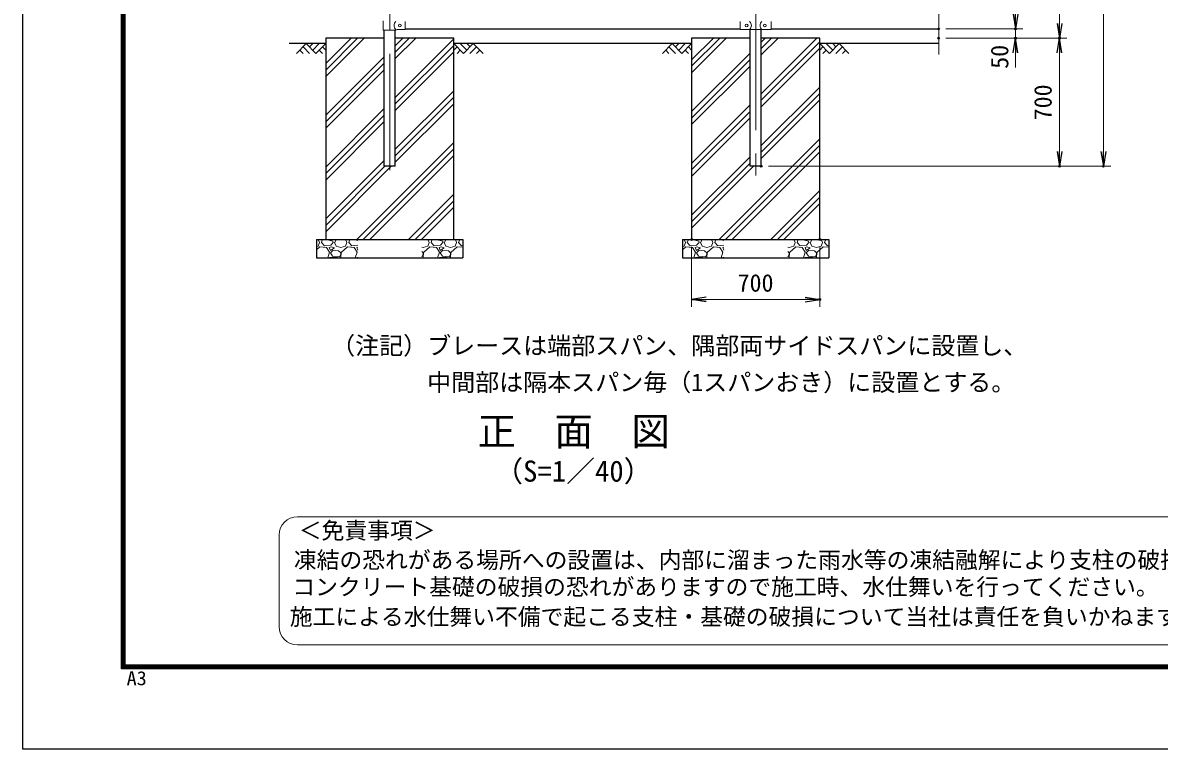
# Model space of a CAD drawing. Units: millimetres, scale not verified. Extents: x -8399 to 8401, y -5940 to 5940.
# Drawn here: x -8399 to -2188, y -5940 to -1971 of the extents above; entities that cross this region are included whole.
import ezdxf
from ezdxf.enums import TextEntityAlignment as Align

# ---------------------------------------------------------------- set-up
doc = ezdxf.new("R2010")
doc.units = ezdxf.units.MM
doc.header["$LTSCALE"] = 20
doc.header["$PDMODE"] = 32
doc.header["$PDSIZE"] = 10
doc.linetypes.add('USER1', pattern=[50.8, 31.75, -6.35, 6.35, -6.35])
for name, color, linetype, lineweight in [('0-0_D-DCR-HCH', 7, 'Continuous', 13), ('0-1_D-STR1', 1, 'Continuous', 25), ('0-2_D-STR4', 7, 'Continuous', 25), ('0-3_D-BGD', 7, 'Continuous', 25), ('0-4_D-BMK', 2, 'USER1', 13), ('0-5_D-STR-DIM', 7, 'Continuous', 13), ('0-8_D-STR3', 3, 'Continuous', 13), ('0-C_D-TTL-TXT', 7, 'Continuous', 13), ('0-E_D-TTL', 7, 'Continuous', 25)]:
    doc.layers.add(name, color=color, linetype=linetype, lineweight=lineweight)
doc.layers.add('0-6_0', color=7, linetype='Continuous')
doc.layers.add('0-7_Defpoints', color=8, linetype='Continuous')
doc.styles.add('ＭＳ ゴシック', font='')
doc.styles.get('ＭＳ ゴシック').set_extended_font_data('MS Gothic')

# ---------------------------------------------------------------- blocks, each defined once
blk = doc.blocks.new('_Open')
at = {"layer": '0-6_0'}
blk.add_line((-20, 3.333), (0, 0), dxfattribs=at)
blk.add_lwpolyline([(-20, -3.333), (0, 0), (-20, 0)], dxfattribs=at)

msp = doc.modelspace()

# ---------------------------------------------------------------- linework, layer by layer
at = {"layer": '0-0_D-DCR-HCH'}
for p, q in [((-6849.85, -2085.54), (-6903.06, -2138.76)), ((-6867.58, -2103.28), (-6831.95, -2138.76)), ((-6849.85, -2085.54), (-6796.63, -2138.76)), ((-6832.11, -2103.28), (-6814.37, -2085.54)), ((-6814.37, -2121.02), (-6778.9, -2085.54)), ((-6796.63, -2138.76), (-6743.42, -2085.54)), ((-6761.16, -2103.28), (-6743.42, -2120.94)), ((-6743.42, -2265), (-6533.96, -2055.54)), ((-6743.42, -2229.65), (-6569.32, -2055.54)), ((-6743.42, -2194.29), (-6604.67, -2055.54)), ((-6363.17, -2167.6), (-6251.12, -2055.54)), ((-6363.17, -2132.24), (-6286.48, -2055.54)), ((-6363.17, -2096.88), (-6321.83, -2055.54)), ((-6363.17, -2379.73), (-6043.42, -2059.98)), ((-6363.17, -2415.08), (-6043.42, -2095.33)), ((-5990.21, -2138.76), (-6043.42, -2085.54)), ((-6025.69, -2103.28), (-6043.42, -2120.94)), ((-5972.47, -2121.02), (-6007.95, -2085.54)), ((-5937, -2085.54), (-5990.21, -2138.76)), ((-5954.64, -2103.37), (-5972.47, -2085.54)), ((-5919.26, -2103.28), (-5954.9, -2138.76)), ((-5937, -2085.54), (-5883.79, -2138.76)), ((-4849.85, -2085.54), (-4903.06, -2138.76)), ((-4867.58, -2103.28), (-4831.95, -2138.76)), ((-4849.85, -2085.54), (-4796.63, -2138.76)), ((-4832.11, -2103.28), (-4814.37, -2085.54)), ((-4814.37, -2121.02), (-4778.9, -2085.54)), ((-4796.63, -2138.76), (-4743.42, -2085.54)), ((-4761.16, -2103.28), (-4743.42, -2120.94)), ((-4743.42, -2244.9), (-4554.06, -2055.54)), ((-4743.42, -2209.55), (-4589.42, -2055.54)), ((-4743.42, -2174.19), (-4624.78, -2055.54)), ((-4363.17, -2147.49), (-4271.22, -2055.54)), ((-4363.17, -2112.14), (-4306.58, -2055.54)), ((-4363.17, -2076.78), (-4341.93, -2055.54)), ((-4363.17, -2359.63), (-4059.09, -2055.54)), ((-4363.17, -2394.98), (-4043.42, -2075.23)), ((-4363.17, -2430.34), (-4043.42, -2110.59)), ((-3990.21, -2138.76), (-4043.42, -2085.54)), ((-4025.69, -2103.28), (-4043.42, -2120.94)), ((-3972.47, -2121.02), (-4007.95, -2085.54)), ((-3937, -2085.54), (-3990.21, -2138.76)), ((-3954.64, -2103.37), (-3972.47, -2085.54)), ((-3919.26, -2103.28), (-3954.9, -2138.76)), ((-3937, -2085.54), (-3883.79, -2138.76)), ((-6885.32, -2121.02), (-6867.5, -2138.76)), ((-6778.9, -2121.02), (-6761.08, -2138.76)), ((-6743.42, -2477.13), (-6423.67, -2157.38)), ((-6363.17, -2450.44), (-6043.42, -2130.69)), ((-6007.95, -2121.02), (-6025.77, -2138.76)), ((-5901.52, -2121.02), (-5919.34, -2138.76)), ((-4885.32, -2121.02), (-4867.5, -2138.76)), ((-4778.9, -2121.02), (-4761.08, -2138.76)), ((-4743.42, -2457.03), (-4423.67, -2137.28)), ((-4743.42, -2492.39), (-4423.67, -2172.64)), ((-4007.95, -2121.02), (-4025.77, -2138.76)), ((-3901.52, -2121.02), (-3919.34, -2138.76)), ((-6743.42, -2512.49), (-6423.67, -2192.74)), ((-6743.42, -2547.85), (-6423.67, -2228.1)), ((-4743.42, -2527.74), (-4423.67, -2207.99)), ((-6363.17, -2662.57), (-6043.42, -2342.82)), ((-4363.17, -2642.47), (-4043.42, -2322.72)), ((-4363.17, -2677.82), (-4043.42, -2358.07)), ((-6363.17, -2697.93), (-6043.42, -2378.18)), ((-6363.17, -2733.28), (-6043.42, -2413.53)), ((-4743.42, -2739.88), (-4423.67, -2420.13)), ((-4363.17, -2713.18), (-4043.42, -2393.43)), ((-6743.42, -2759.98), (-6423.67, -2440.23)), ((-6743.42, -2795.33), (-6423.67, -2475.58)), ((-4743.42, -2775.23), (-4423.67, -2455.48)), ((-6743.42, -2830.69), (-6423.67, -2510.94)), ((-4743.42, -2810.59), (-4423.67, -2490.84)), ((-4593.4, -3155.54), (-4043.42, -2605.56)), ((-6573.3, -3155.54), (-6043.42, -2625.66)), ((-6537.95, -3155.54), (-6043.42, -2661.02)), ((-4558.05, -3155.54), (-4043.42, -2640.92)), ((-6743.42, -3042.82), (-6423.67, -2723.07)), ((-6502.59, -3155.54), (-6043.42, -2696.37)), ((-4743.42, -3022.72), (-4423.67, -2702.97)), ((-4522.69, -3155.54), (-4043.42, -2676.27)), ((-6743.42, -3113.53), (-6385.44, -2755.54)), ((-6743.42, -3078.18), (-6420.79, -2755.54)), ((-4743.42, -3058.07), (-4423.67, -2738.32)), ((-4743.42, -3093.43), (-4405.54, -2755.54)), ((-6290.46, -3155.54), (-6043.42, -2908.51)), ((-4310.56, -3155.54), (-4043.42, -2888.4)), ((-6255.11, -3155.54), (-6043.42, -2943.86)), ((-6219.75, -3155.54), (-6043.42, -2979.22)), ((-4275.21, -3155.54), (-4043.42, -2923.76)), ((-4239.85, -3155.54), (-4043.42, -2959.12)), ((-6785.04, -3155.54), (-6777.77, -3171.29)), ((-6767.27, -3171.29), (-6762.77, -3159.29)), ((-6734.27, -3156.29), (-6762.77, -3159.29)), ((-6704.27, -3163.79), (-6734.27, -3156.29)), ((-6702.77, -3171.29), (-6704.27, -3163.79)), ((-6693.77, -3171.29), (-6687.02, -3155.54)), ((-6635.04, -3155.54), (-6627.77, -3171.29)), ((-6617.27, -3171.29), (-6612.77, -3159.29)), ((-6584.27, -3156.29), (-6612.77, -3159.29)), ((-6568.42, -3160.25), (-6584.27, -3156.29)), ((-6185.04, -3155.54), (-6177.77, -3171.29)), ((-6167.27, -3171.29), (-6162.77, -3159.29)), ((-6134.27, -3156.29), (-6162.77, -3159.29)), ((-6104.27, -3163.79), (-6134.27, -3156.29)), ((-6102.77, -3171.29), (-6104.27, -3163.79)), ((-6093.77, -3171.29), (-6087.02, -3155.54)), ((-6035.04, -3155.54), (-6027.77, -3171.29)), ((-6017.27, -3171.29), (-6012.77, -3159.29)), ((-5993.42, -3157.25), (-6012.77, -3159.29)), ((-4785.04, -3155.54), (-4777.77, -3171.29)), ((-4767.27, -3171.29), (-4762.77, -3159.29)), ((-4734.27, -3156.29), (-4762.77, -3159.29)), ((-4704.27, -3163.79), (-4734.27, -3156.29)), ((-4702.77, -3171.29), (-4704.27, -3163.79)), ((-4693.77, -3171.29), (-4687.02, -3155.54)), ((-4635.04, -3155.54), (-4627.77, -3171.29)), ((-4617.27, -3171.29), (-4612.77, -3159.29)), ((-4584.27, -3156.29), (-4612.77, -3159.29)), ((-4568.42, -3160.25), (-4584.27, -3156.29)), ((-4185.04, -3155.54), (-4177.77, -3171.29)), ((-4167.27, -3171.29), (-4162.77, -3159.29)), ((-4134.27, -3156.29), (-4162.77, -3159.29)), ((-4104.27, -3163.79), (-4134.27, -3156.29)), ((-4102.77, -3171.29), (-4104.27, -3163.79)), ((-4093.77, -3171.29), (-4087.02, -3155.54)), ((-4035.04, -3155.54), (-4027.77, -3171.29)), ((-4017.27, -3171.29), (-4012.77, -3159.29)), ((-3993.42, -3157.25), (-4012.77, -3159.29)), ((-6793.42, -3194.69), (-6785.27, -3192.29)), ((-6774.77, -3195.29), (-6793.42, -3212.32)), ((-6785.27, -3192.29), (-6777.77, -3171.29)), ((-6738.77, -3198.29), (-6774.77, -3195.29)), ((-6750.77, -3189.29), (-6767.27, -3171.29)), ((-6716.27, -3186.29), (-6750.77, -3189.29)), ((-6722.27, -3225.29), (-6738.77, -3198.29)), ((-6731.95, -3255.54), (-6722.27, -3225.29)), ((-6713.27, -3195.29), (-6723.77, -3199.79)), ((-6723.77, -3199.79), (-6717.77, -3214.79)), ((-6717.77, -3214.79), (-6695.27, -3201.29)), ((-6702.77, -3213.29), (-6717.77, -3228.29)), ((-6717.77, -3228.29), (-6705.77, -3246.29)), ((-6702.77, -3171.29), (-6716.27, -3186.29)), ((-6695.27, -3201.29), (-6713.27, -3195.29)), ((-6672.77, -3217.79), (-6702.77, -3213.29)), ((-6695.27, -3171.29), (-6686.27, -3192.29)), ((-6686.27, -3192.29), (-6660.77, -3199.79)), ((-6660.77, -3228.29), (-6672.77, -3217.79)), ((-6660.77, -3199.79), (-6635.27, -3192.29)), ((-6660.77, -3237.29), (-6660.77, -3228.29)), ((-6659.27, -3226.79), (-6660.64, -3255.54)), ((-6624.77, -3195.29), (-6659.27, -3226.79)), ((-6635.27, -3192.29), (-6627.77, -3171.29)), ((-6588.77, -3198.29), (-6624.77, -3195.29)), ((-6600.77, -3189.29), (-6617.27, -3171.29)), ((-6568.42, -3186.47), (-6600.77, -3189.29)), ((-6572.27, -3225.29), (-6588.77, -3198.29)), ((-6581.95, -3255.54), (-6572.27, -3225.29)), ((-6568.42, -3197.5), (-6573.77, -3199.79)), ((-6573.77, -3199.79), (-6568.42, -3213.16)), ((-6218.42, -3197.54), (-6210.77, -3199.79)), ((-6210.77, -3228.29), (-6218.42, -3221.59)), ((-6210.77, -3199.79), (-6185.27, -3192.29)), ((-6210.77, -3237.29), (-6210.77, -3228.29)), ((-6209.27, -3226.79), (-6210.64, -3255.54)), ((-6174.77, -3195.29), (-6209.27, -3226.79)), ((-6185.27, -3192.29), (-6177.77, -3171.29)), ((-6138.77, -3198.29), (-6174.77, -3195.29)), ((-6150.77, -3189.29), (-6167.27, -3171.29)), ((-6116.27, -3186.29), (-6150.77, -3189.29)), ((-6122.27, -3225.29), (-6138.77, -3198.29)), ((-6131.95, -3255.54), (-6122.27, -3225.29)), ((-6113.27, -3195.29), (-6123.77, -3199.79)), ((-6123.77, -3199.79), (-6117.77, -3214.79)), ((-6117.77, -3214.79), (-6095.27, -3201.29)), ((-6102.77, -3213.29), (-6117.77, -3228.29)), ((-6117.77, -3228.29), (-6105.77, -3246.29)), ((-6102.77, -3171.29), (-6116.27, -3186.29)), ((-6095.27, -3201.29), (-6113.27, -3195.29)), ((-6072.77, -3217.79), (-6102.77, -3213.29)), ((-6095.27, -3171.29), (-6086.27, -3192.29)), ((-6086.27, -3192.29), (-6060.77, -3199.79)), ((-6060.77, -3228.29), (-6072.77, -3217.79)), ((-6060.77, -3199.79), (-6035.27, -3192.29)), ((-6060.77, -3237.29), (-6060.77, -3228.29)), ((-6059.27, -3226.79), (-6060.64, -3255.54)), ((-6024.77, -3195.29), (-6059.27, -3226.79)), ((-6035.27, -3192.29), (-6027.77, -3171.29)), ((-5993.42, -3197.9), (-6024.77, -3195.29)), ((-6000.77, -3189.29), (-6017.27, -3171.29)), ((-5993.42, -3188.65), (-6000.77, -3189.29)), ((-4793.42, -3194.69), (-4785.27, -3192.29)), ((-4774.77, -3195.29), (-4793.42, -3212.32)), ((-4785.27, -3192.29), (-4777.77, -3171.29)), ((-4738.77, -3198.29), (-4774.77, -3195.29)), ((-4750.77, -3189.29), (-4767.27, -3171.29)), ((-4716.27, -3186.29), (-4750.77, -3189.29)), ((-4722.27, -3225.29), (-4738.77, -3198.29)), ((-4731.95, -3255.54), (-4722.27, -3225.29)), ((-4713.27, -3195.29), (-4723.77, -3199.79)), ((-4723.77, -3199.79), (-4717.77, -3214.79)), ((-4717.77, -3214.79), (-4695.27, -3201.29)), ((-4702.77, -3213.29), (-4717.77, -3228.29)), ((-4717.77, -3228.29), (-4705.77, -3246.29)), ((-4702.77, -3171.29), (-4716.27, -3186.29)), ((-4695.27, -3201.29), (-4713.27, -3195.29)), ((-4672.77, -3217.79), (-4702.77, -3213.29)), ((-4695.27, -3171.29), (-4686.27, -3192.29)), ((-4686.27, -3192.29), (-4660.77, -3199.79)), ((-4660.77, -3228.29), (-4672.77, -3217.79)), ((-4660.77, -3199.79), (-4635.27, -3192.29)), ((-4660.77, -3237.29), (-4660.77, -3228.29)), ((-4659.27, -3226.79), (-4660.64, -3255.54)), ((-4624.77, -3195.29), (-4659.27, -3226.79)), ((-4635.27, -3192.29), (-4627.77, -3171.29)), ((-4588.77, -3198.29), (-4624.77, -3195.29)), ((-4600.77, -3189.29), (-4617.27, -3171.29)), ((-4568.42, -3186.47), (-4600.77, -3189.29)), ((-4572.27, -3225.29), (-4588.77, -3198.29)), ((-4581.95, -3255.54), (-4572.27, -3225.29)), ((-4568.42, -3197.5), (-4573.77, -3199.79)), ((-4573.77, -3199.79), (-4568.42, -3213.16)), ((-4218.42, -3197.54), (-4210.77, -3199.79)), ((-4210.77, -3228.29), (-4218.42, -3221.59)), ((-4210.77, -3199.79), (-4185.27, -3192.29)), ((-4210.77, -3237.29), (-4210.77, -3228.29)), ((-4209.27, -3226.79), (-4210.64, -3255.54)), ((-4174.77, -3195.29), (-4209.27, -3226.79)), ((-4185.27, -3192.29), (-4177.77, -3171.29)), ((-4138.77, -3198.29), (-4174.77, -3195.29)), ((-4150.77, -3189.29), (-4167.27, -3171.29)), ((-4116.27, -3186.29), (-4150.77, -3189.29)), ((-4122.27, -3225.29), (-4138.77, -3198.29)), ((-4131.95, -3255.54), (-4122.27, -3225.29)), ((-4113.27, -3195.29), (-4123.77, -3199.79)), ((-4123.77, -3199.79), (-4117.77, -3214.79)), ((-4117.77, -3214.79), (-4095.27, -3201.29)), ((-4102.77, -3213.29), (-4117.77, -3228.29)), ((-4117.77, -3228.29), (-4105.77, -3246.29)), ((-4102.77, -3171.29), (-4116.27, -3186.29)), ((-4095.27, -3201.29), (-4113.27, -3195.29)), ((-4072.77, -3217.79), (-4102.77, -3213.29)), ((-4095.27, -3171.29), (-4086.27, -3192.29)), ((-4086.27, -3192.29), (-4060.77, -3199.79)), ((-4060.77, -3228.29), (-4072.77, -3217.79)), ((-4060.77, -3199.79), (-4035.27, -3192.29)), ((-4060.77, -3237.29), (-4060.77, -3228.29)), ((-4059.27, -3226.79), (-4060.64, -3255.54)), ((-4024.77, -3195.29), (-4059.27, -3226.79)), ((-4035.27, -3192.29), (-4027.77, -3171.29)), ((-3993.42, -3197.9), (-4024.77, -3195.29)), ((-4000.77, -3189.29), (-4017.27, -3171.29)), ((-3993.42, -3188.65), (-4000.77, -3189.29)), ((-6722.35, -3255.54), (-6720.77, -3253.79)), ((-6720.77, -3253.79), (-6681.77, -3253.79)), ((-6705.77, -3246.29), (-6668.27, -3250.79)), ((-6681.77, -3253.79), (-6679.23, -3255.54)), ((-6668.27, -3250.79), (-6660.77, -3237.29)), ((-6572.35, -3255.54), (-6570.77, -3253.79)), ((-6570.77, -3253.79), (-6568.42, -3253.79)), ((-6218.42, -3250.77), (-6218.27, -3250.79)), ((-6218.27, -3250.79), (-6210.77, -3237.29)), ((-6122.35, -3255.54), (-6120.77, -3253.79)), ((-6120.77, -3253.79), (-6081.77, -3253.79)), ((-6105.77, -3246.29), (-6068.27, -3250.79)), ((-6081.77, -3253.79), (-6079.23, -3255.54)), ((-6068.27, -3250.79), (-6060.77, -3237.29)), ((-4722.35, -3255.54), (-4720.77, -3253.79)), ((-4720.77, -3253.79), (-4681.77, -3253.79)), ((-4705.77, -3246.29), (-4668.27, -3250.79)), ((-4681.77, -3253.79), (-4679.23, -3255.54)), ((-4668.27, -3250.79), (-4660.77, -3237.29)), ((-4572.35, -3255.54), (-4570.77, -3253.79)), ((-4570.77, -3253.79), (-4568.42, -3253.79)), ((-4218.42, -3250.77), (-4218.27, -3250.79)), ((-4218.27, -3250.79), (-4210.77, -3237.29)), ((-4122.35, -3255.54), (-4120.77, -3253.79)), ((-4120.77, -3253.79), (-4081.77, -3253.79)), ((-4105.77, -3246.29), (-4068.27, -3250.79)), ((-4081.77, -3253.79), (-4079.23, -3255.54)), ((-4068.27, -3250.79), (-4060.77, -3237.29))]:
    msp.add_line(p, q, dxfattribs=at)
at = {"layer": '0-1_D-STR1'}
for p, q in [((-6423.67, -2755.54), (-6423.67, -2011.44)), ((-6363.17, -2755.54), (-6363.17, -2011.44)), ((-6308.42, -2005.54), (-4478.42, -2005.54)), ((-4363.17, -2755.54), (-4363.17, -2008.94)), ((-4308.42, -2005.54), (-3393.42, -2005.54)), ((-6363.17, -2755.54), (-6423.67, -2755.54)), ((-4368.02, -2755.54), (-4418.82, -2755.54))]:
    msp.add_line(p, q, dxfattribs=at)
msp.add_lwpolyline([(-4363.17, -2755.54), (-4423.67, -2755.54), (-4423.67, -2008.94)], dxfattribs=at)
at = {"layer": '0-2_D-STR4'}
for p, q in [((-6423.67, -2055.54), (-6743.42, -2055.54)), ((-6743.42, -2055.54), (-6743.42, -3155.54)), ((-6043.42, -2055.54), (-6363.17, -2055.54)), ((-6043.42, -3155.54), (-6043.42, -2055.54)), ((-4423.67, -2055.54), (-4743.42, -2055.54)), ((-4743.42, -2055.54), (-4743.42, -3155.54)), ((-4043.42, -2055.54), (-4363.17, -2055.54)), ((-4043.42, -3155.54), (-4043.42, -2055.54)), ((-6793.42, -3155.54), (-5993.42, -3155.54)), ((-6793.42, -3155.54), (-6793.42, -3255.54)), ((-5993.42, -3155.54), (-5993.42, -3255.54)), ((-4793.42, -3155.54), (-3993.42, -3155.54)), ((-4793.42, -3155.54), (-4793.42, -3255.54)), ((-4793.42, -3155.54), (-4793.42, -3255.54)), ((-3993.42, -3155.54), (-3993.42, -3255.54)), ((-6793.42, -3255.54), (-5993.42, -3255.54)), ((-4793.42, -3255.54), (-3993.42, -3255.54))]:
    msp.add_line(p, q, dxfattribs=at)
at = {"layer": '0-3_D-BGD'}
for p, q in [((-6743.42, -2085.54), (-6943.42, -2085.54)), ((-4743.42, -2085.54), (-6043.42, -2085.54)), ((-3393.42, -2085.54), (-4043.42, -2085.54))]:
    msp.add_line(p, q, dxfattribs=at)
at = {"layer": '0-4_D-BMK'}
for p, q in [((-6393.42, 3954.46), (-6393.42, -2805.54)), ((-4393.42, 3156.16), (-4393.42, -2805.54))]:
    msp.add_line(p, q, dxfattribs=at)
at = {"layer": '0-5_D-STR-DIM'}
for p, q in [((-2733.42, 3824.46), (-2733.42, -1975.54)), ((-2493.42, 3824.46), (-2493.42, -2675.54)), ((-3393.42, -556.19), (-3393.42, -2145.54)), ((-3353.42, -2005.54), (-2933.42, -2005.54)), ((-3353.42, -2005.54), (-2933.42, -2005.54)), ((-2973.42, -2005.54), (-2973.42, -2055.54)), ((-3353.42, -2055.54), (-2933.42, -2055.54)), ((-3353.42, -2055.54), (-2693.42, -2055.54)), ((-3353.42, -2055.54), (-2693.42, -2055.54)), ((-2973.42, -2135.54), (-2973.42, -2215.54)), ((-2733.42, -2135.54), (-2733.42, -2675.54)), ((-4323.17, -2755.54), (-2453.42, -2755.54)), ((-4323.17, -2755.54), (-2693.42, -2755.54)), ((-4743.42, -3195.54), (-4743.42, -3522.86)), ((-4043.42, -3195.54), (-4043.42, -3522.86)), ((-4663.42, -3482.86), (-4123.42, -3482.86))]:
    msp.add_line(p, q, dxfattribs=at)
at = {"layer": '0-7_Defpoints'}
for p in [(-3393.42, -2005.54), (-2973.42, -2005.54), (-3393.42, -2055.54), (-2973.42, -2055.54), (-2733.42, -2055.54), (-4363.17, -2755.54), (-2733.42, -2755.54), (-2493.42, -2755.54), (-4743.42, -3155.54), (-4043.42, -3155.54), (-4043.42, -3482.86)]:
    msp.add_point(p, dxfattribs=at)
at = {"layer": '0-8_D-STR3'}
for p, q in [((-6429.52, -1961.44), (-6429.52, -2011.44)), ((-6308.42, -2008.44), (-6308.42, -1964.44)), ((-4478.42, -2008.44), (-4478.42, -1964.44)), ((-4308.42, -2008.44), (-4308.42, -1964.44)), ((-6429.52, -2011.44), (-6359.62, -2011.44)), ((-6353.62, -2008.44), (-6359.62, -2011.44)), ((-6353.62, -2008.44), (-6308.42, -2008.44)), ((-4478.42, -2008.44), (-4427.22, -2008.44)), ((-4427.22, -2008.94), (-4428.22, -2008.44)), ((-4359.62, -2008.44), (-4308.42, -2008.44))]:
    msp.add_line(p, q, dxfattribs=at)
msp.add_lwpolyline([(-4427.22, -2008.94), (-4359.62, -2008.94), (-4358.62, -2008.44)], dxfattribs=at)
for centre in [(-6338.42, -1986.44), (-4443.42, -1986.44), (-4343.42, -1986.44)]:
    msp.add_circle(centre, 8, dxfattribs=at)
for centre, start, end in [((-6341.04, -1986.44), 130.19176, 229.80824), ((-4445.81, -1986.44), 310.19176, 49.80824), ((-4341.04, -1986.44), 130.19176, 229.80824)]:
    msp.add_arc(centre, 28.8, start, end, dxfattribs=at)
at = {"layer": '0-C_D-TTL-TXT', "color": 2}
for p, q in [((-2006.95, -4669.39), (-6898.05, -4669.39)), ((-6998.05, -4769.39), (-6998.05, -5269.39)), ((-6898.05, -5369.39), (-2006.95, -5369.39))]:
    msp.add_line(p, q, dxfattribs=at)
for centre, start, end in [((-6898.05, -4769.39), 90, 180), ((-6898.05, -5269.39), 180, 270)]:
    msp.add_arc(centre, 100, start, end, dxfattribs=at)
at = {"layer": '0-E_D-TTL', "color": 2}
msp.add_lwpolyline([(-8399.36, 5940.45), (8400.64, 5940.45), (8400.64, -5939.55), (-8399.36, -5939.55)], close=True, dxfattribs=at)
at = {"layer": '0-E_D-TTL'}
for points in [[(-7859.36, 5500.45), (7860.64, 5500.45), (7860.64, -5499.55), (-7859.36, -5499.55)], [(-7854.36, 5495.45), (7855.64, 5495.45), (7855.64, -5494.55), (-7854.36, -5494.55)], [(-7849.36, 5490.45), (7850.64, 5490.45), (7850.64, -5489.55), (-7849.36, -5489.55)], [(-7844.36, 5485.45), (7845.64, 5485.45), (7845.64, -5484.55), (-7844.36, -5484.55)], [(-7839.36, 5480.45), (7840.64, 5480.45), (7840.64, -5479.55), (-7839.36, -5479.55)]]:
    msp.add_lwpolyline(points, close=True, dxfattribs=at)

# ---------------------------------------------------------------- block references
at = {"layer": '0-5_D-STR-DIM', "xscale": 4, "yscale": 4}
for p, rotation in [((-2973.42, -2005.54), 270), ((-2973.42, -2005.54), 270), ((-2733.42, -2055.54), 270), ((-2973.42, -2055.54), 90), ((-2733.42, -2055.54), 90), ((-2733.42, -2755.54), 270), ((-2493.42, -2755.54), 270), ((-4743.42, -3482.86), 180)]:
    msp.add_blockref('_Open', p, dxfattribs=dict(at, rotation=rotation))
msp.add_blockref('_Open', (-4043.42, -3482.86), dxfattribs=at)

# ---------------------------------------------------------------- texts
at = {"layer": '0-5_D-STR-DIM', "style": 'ＭＳ ゴシック'}
for s, p in [('50', (-2983.91, -2223.03)), ('700', (-2746.92, -2504.54))]:
    msp.add_text(s, height=96.19, rotation=90, dxfattribs=at).set_placement(p, align=Align.BOTTOM_LEFT)
msp.add_text('700', height=96.19, dxfattribs=at).set_placement((-4492.42, -3469.36), align=Align.BOTTOM_LEFT)
at = {"layer": '0-C_D-TTL-TXT', "style": 'ＭＳ ゴシック'}
for s, height, p in [('（注記）ブレースは端部スパン、隅部両サイドスパンに設置し、', 96.19, (-6713.77, -3812.08)), ('\u3000\u3000\u3000\u3000中間部は隔本スパン毎（1スパンおき）に設置とする。', 96.19, (-6713.77, -4012.08)), ('正\u3000面\u3000図', 154, (-5913.21, -4326.33)), ('（S=1／40）', 115.4, (-5822.25, -4512.72)), ('＜免責事項＞ \u3000\u3000', 91.35, (-6890.64, -4817.75)), ('凍結の恐れがある場所への設置は、内部に溜まった雨水等の凍結融解により支柱の破損や', 91.35, (-6917.69, -4978.74)), ('コンクリート基礎の破損の恐れがありますので施工時、水仕舞いを行ってください。', 91.35, (-6925.91, -5125.59)), ('施工による水仕舞い不備で起こる支柱・基礎の破損について当社は責任を負いかねます。 ', 91.35, (-6939.89, -5288.57))]:
    msp.add_text(s, height=height, dxfattribs=at).set_placement(p, align=Align.BOTTOM_LEFT)
at = {"layer": '0-E_D-TTL', "style": 'ＭＳ ゴシック', "width": 1.05}
msp.add_text('A3', height=76.97, dxfattribs=at).set_placement((-7831.53, -5613.17), align=Align.BOTTOM_LEFT)

doc.saveas('drawing.dxf')
